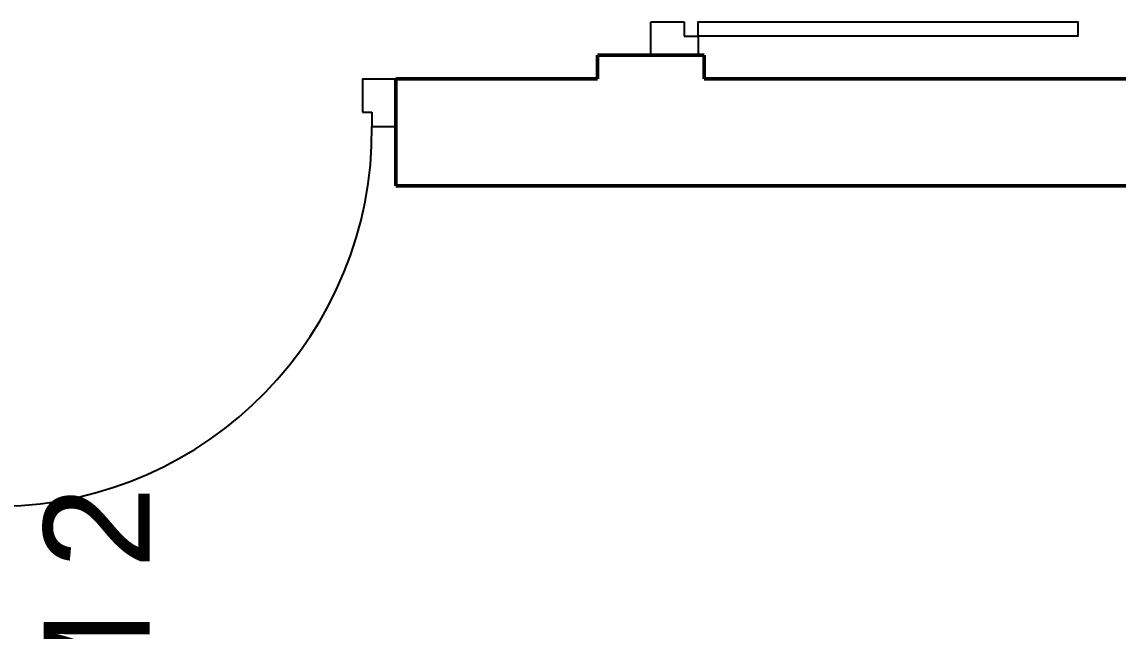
# Model space of a CAD drawing. Header units: millimetres. Extents: x -20622 to 21990, y -10877 to 8500.
# Drawn here: x 3862 to 6172, y 1837 to 3120 of the extents above; entities that cross this region are included whole.
import ezdxf

# ---------------------------------------------------------------- set-up
doc = ezdxf.new("R2010")
doc.units = ezdxf.units.MM
doc.layers.add('DOORS', color=50, linetype='Continuous')
doc.layers.add('Windows', color=190, linetype='Continuous')
doc.layers.add('WALL', color=140, linetype='Continuous', lineweight=50)
doc.styles.get("Standard").update_dxf_attribs({"font": 'arial.ttf'})

msp = doc.modelspace()

# ---------------------------------------------------------------- linework, layer by layer
at = {"layer": 'DOORS'}
for p, q in [((5187.5, 3050), (5187.5, 3120)), ((5187.5, 3120), (5257.5, 3120)), ((5257.5, 3120), (5257.5, 3089.999999999998)), ((5257.5, 3089.999999999998), (5287.5, 3090)), ((5287.5, 3090), (5287.5, 3050)), ((5287.5, 3050), (5187.5, 3050)), ((4580, 3000), (4580, 2930)), ((4580, 3000), (4650, 3000)), ((4650, 3000), (4650, 2900)), ((4580, 2930), (4600, 2930)), ((4600, 2930), (4600, 2900)), ((4600, 2900), (4650, 2900))]:
    msp.add_line(p, q, dxfattribs=at)
msp.add_lwpolyline([(5287.5, 3090), (5287.5, 3120), (6087.5, 3120), (6087.5, 3090)], close=True, dxfattribs=at)
msp.add_arc((3806.616448231747, 2893.298962974045), 793.411850247796, 270.966531317804, 0.4839172802160126, dxfattribs=at)
at = {"layer": 'WALL'}
for p, q in [((5300, 3050), (5075.000000000001, 3050)), ((5075.000000000001, 3050), (5075.000000000001, 3000)), ((5300, 3000), (5300, 3050)), ((4650, 2775), (4650, 3000)), ((4650, 3000), (5075.000000000001, 3000)), ((5300, 3000), (6700, 3000)), ((4650, 2775), (6700, 2775))]:
    msp.add_line(p, q, dxfattribs=at)

# ---------------------------------------------------------------- texts
at = {"layer": 'Windows', "insert": (3908.161828886021, 269.1342902693613), "char_height": 223.4639635123778, "attachment_point": 1, "rotation": 90}
msp.add_mtext_dynamic_manual_height_columns('BEDROOM 2', width=1883.81028347573, gutter_width=1117.319817561889, heights=[0], dxfattribs=at)

doc.saveas('drawing.dxf')
